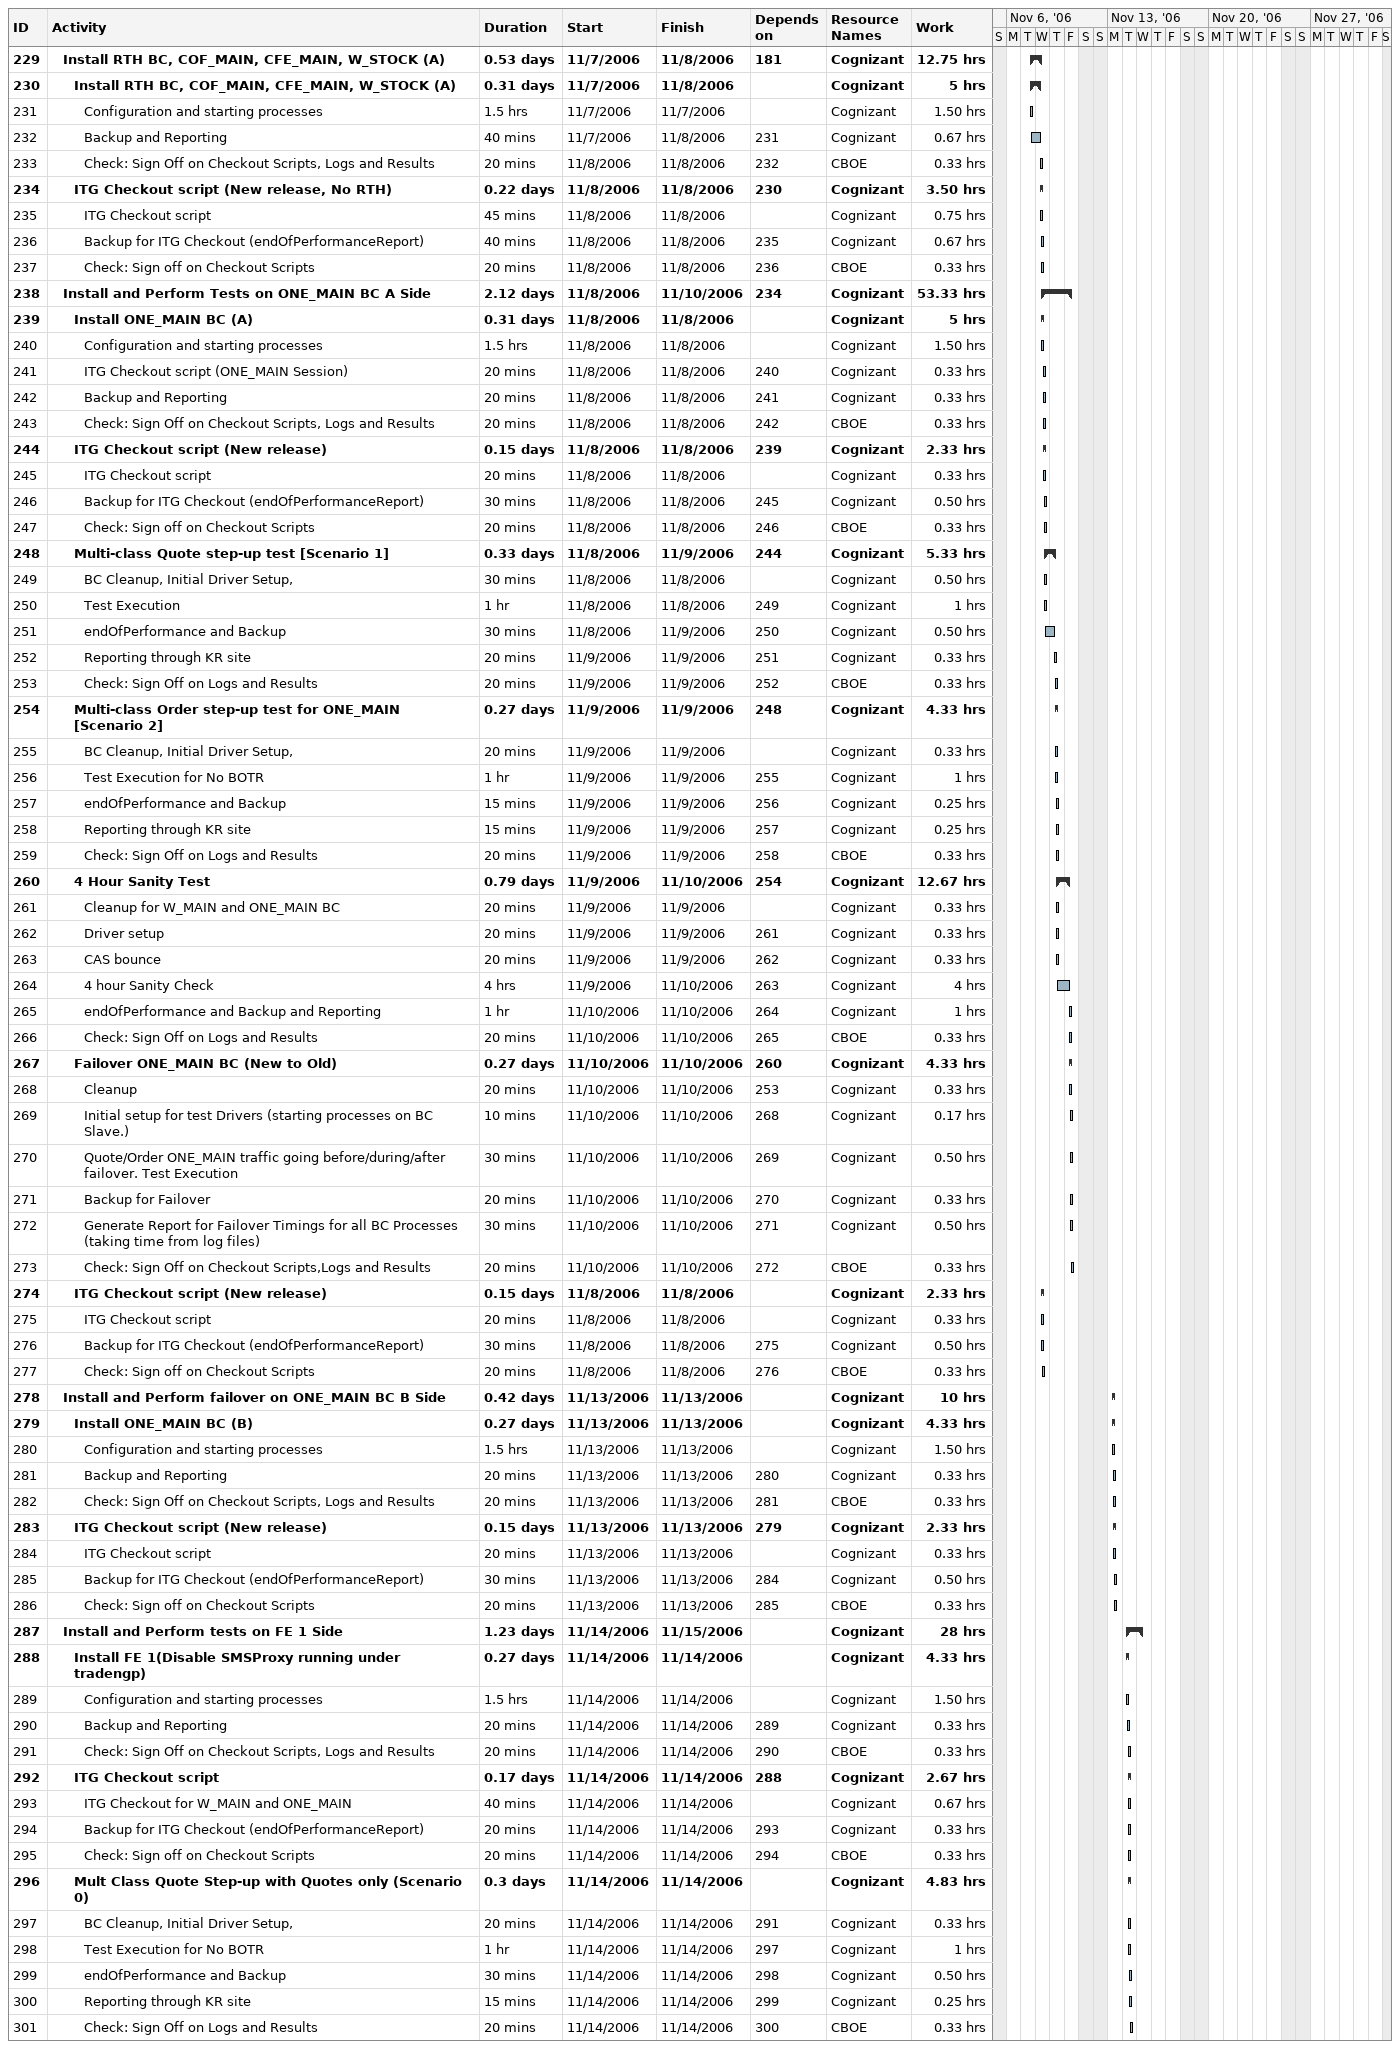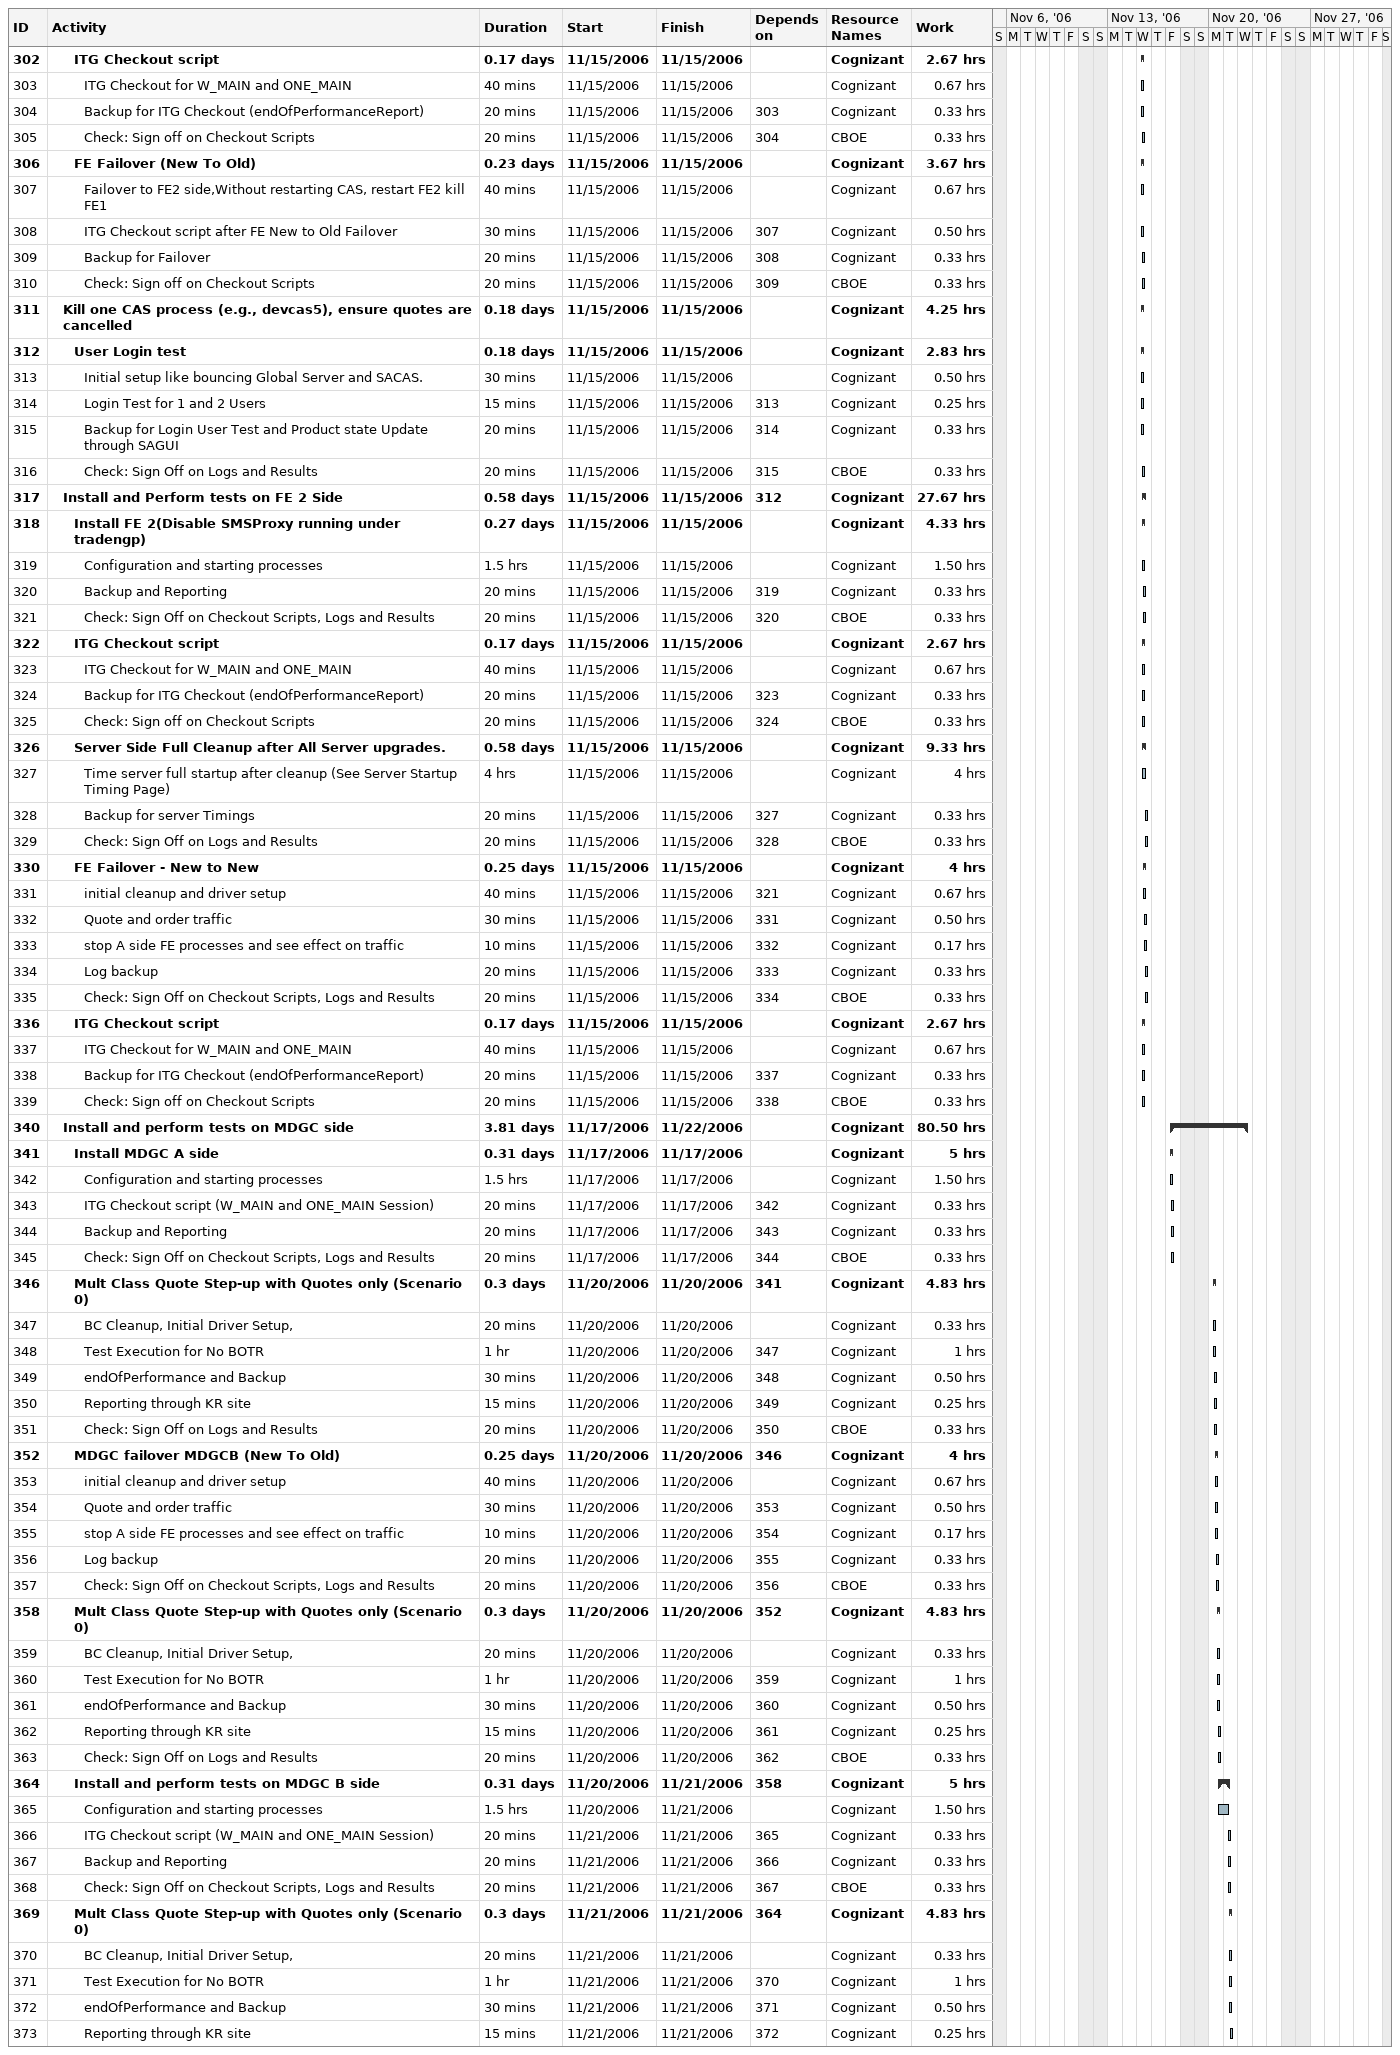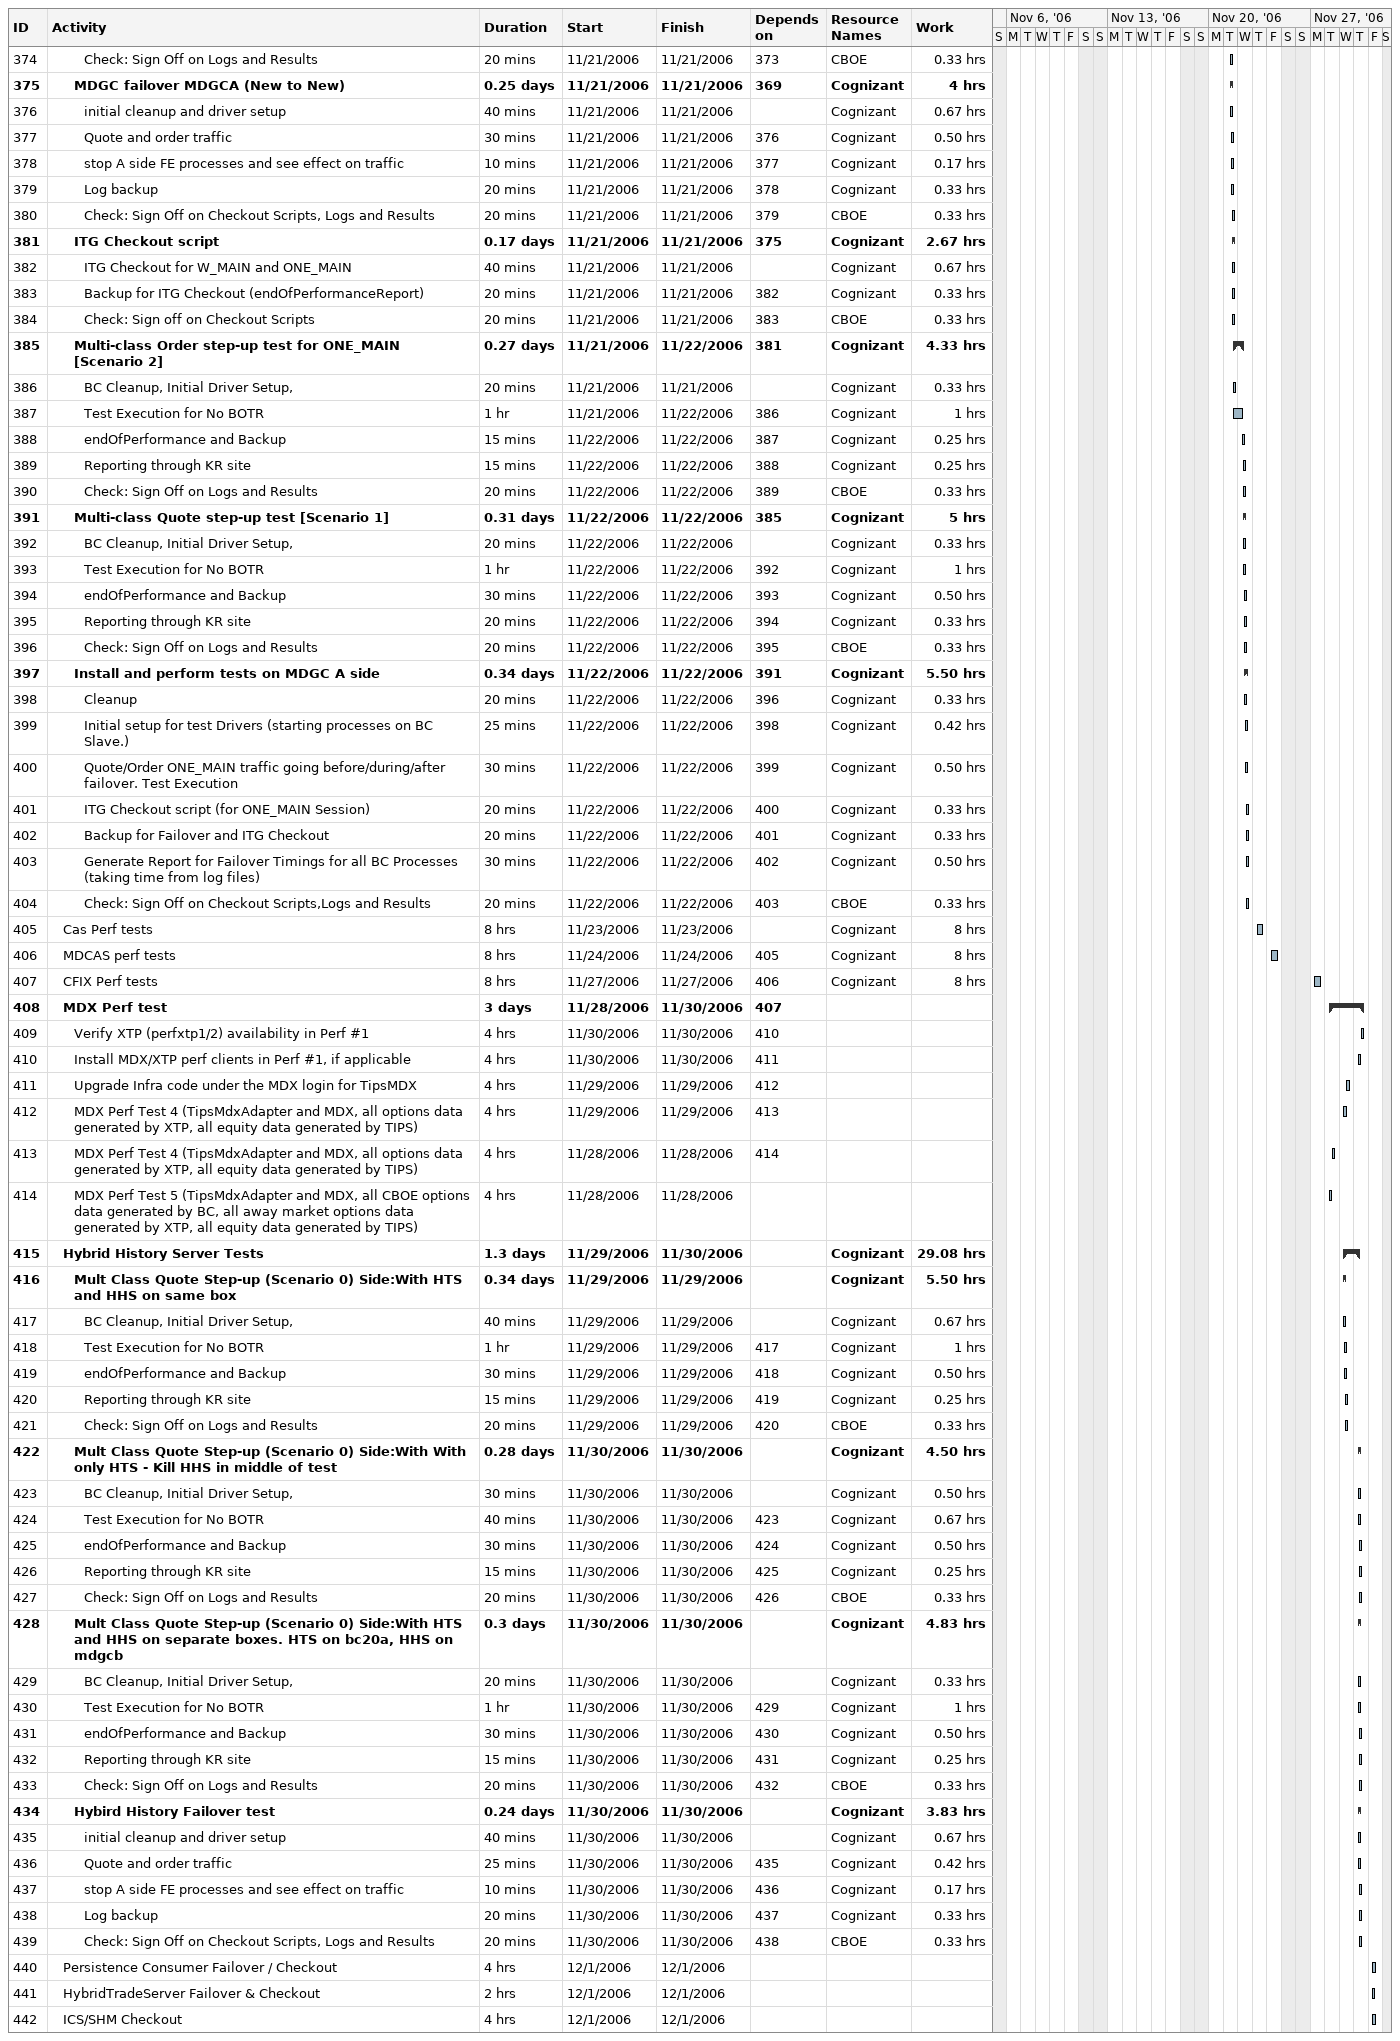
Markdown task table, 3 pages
| ID | Level | Task | Duration | Start | Finish | Predecessors | Resources | Work (h) |
|---|---|---|---|---|---|---|---|---|
| 229 | 2 | **Install RTH BC, COF_MAIN, CFE_MAIN, W_STOCK (A)** | 0.53d | 2006-11-07 | 2006-11-08 | 181 | Cognizant | 12.75 |
| 230 | 3 | **Install RTH BC, COF_MAIN, CFE_MAIN, W_STOCK (A)** | 0.31d | 2006-11-07 | 2006-11-08 |  | Cognizant | 5 |
| 231 | 4 | Configuration and starting processes | 1.5h | 2006-11-07 | 2006-11-07 |  | Cognizant | 1.50 |
| 232 | 4 | Backup and Reporting | 40min | 2006-11-07 | 2006-11-08 | 231 | Cognizant | 0.67 |
| 233 | 4 | Check: Sign Off on Checkout Scripts, Logs and Results | 20min | 2006-11-08 | 2006-11-08 | 232 | CBOE | 0.33 |
| 234 | 3 | **ITG Checkout script (New release, No RTH)** | 0.22d | 2006-11-08 | 2006-11-08 | 230 | Cognizant | 3.50 |
| 235 | 4 | ITG Checkout script | 45min | 2006-11-08 | 2006-11-08 |  | Cognizant | 0.75 |
| 236 | 4 | Backup for ITG Checkout (endOfPerformanceReport) | 40min | 2006-11-08 | 2006-11-08 | 235 | Cognizant | 0.67 |
| 237 | 4 | Check: Sign off on Checkout Scripts | 20min | 2006-11-08 | 2006-11-08 | 236 | CBOE | 0.33 |
| 238 | 2 | **Install and Perform Tests on ONE_MAIN BC A Side** | 2.12d | 2006-11-08 | 2006-11-10 | 234 | Cognizant | 53.33 |
| 239 | 3 | **Install ONE_MAIN BC (A)** | 0.31d | 2006-11-08 | 2006-11-08 |  | Cognizant | 5 |
| 240 | 4 | Configuration and starting processes | 1.5h | 2006-11-08 | 2006-11-08 |  | Cognizant | 1.50 |
| 241 | 4 | ITG Checkout script (ONE_MAIN Session) | 20min | 2006-11-08 | 2006-11-08 | 240 | Cognizant | 0.33 |
| 242 | 4 | Backup and Reporting | 20min | 2006-11-08 | 2006-11-08 | 241 | Cognizant | 0.33 |
| 243 | 4 | Check: Sign Off on Checkout Scripts, Logs and Results | 20min | 2006-11-08 | 2006-11-08 | 242 | CBOE | 0.33 |
| 244 | 3 | **ITG Checkout script (New release)** | 0.15d | 2006-11-08 | 2006-11-08 | 239 | Cognizant | 2.33 |
| 245 | 4 | ITG Checkout script | 20min | 2006-11-08 | 2006-11-08 |  | Cognizant | 0.33 |
| 246 | 4 | Backup for ITG Checkout (endOfPerformanceReport) | 30min | 2006-11-08 | 2006-11-08 | 245 | Cognizant | 0.50 |
| 247 | 4 | Check: Sign off on Checkout Scripts | 20min | 2006-11-08 | 2006-11-08 | 246 | CBOE | 0.33 |
| 248 | 3 | **Multi-class Quote step-up test [Scenario 1]** | 0.33d | 2006-11-08 | 2006-11-09 | 244 | Cognizant | 5.33 |
| 249 | 4 | BC Cleanup, Initial Driver Setup, | 30min | 2006-11-08 | 2006-11-08 |  | Cognizant | 0.50 |
| 250 | 4 | Test Execution | 1h | 2006-11-08 | 2006-11-08 | 249 | Cognizant | 1 |
| 251 | 4 | endOfPerformance and Backup | 30min | 2006-11-08 | 2006-11-09 | 250 | Cognizant | 0.50 |
| 252 | 4 | Reporting through KR site | 20min | 2006-11-09 | 2006-11-09 | 251 | Cognizant | 0.33 |
| 253 | 4 | Check: Sign Off on Logs and Results | 20min | 2006-11-09 | 2006-11-09 | 252 | CBOE | 0.33 |
| 254 | 3 | **Multi-class Order step-up test for ONE_MAIN [Scenario 2]** | 0.27d | 2006-11-09 | 2006-11-09 | 248 | Cognizant | 4.33 |
| 255 | 4 | BC Cleanup, Initial Driver Setup, | 20min | 2006-11-09 | 2006-11-09 |  | Cognizant | 0.33 |
| 256 | 4 | Test Execution for No BOTR | 1h | 2006-11-09 | 2006-11-09 | 255 | Cognizant | 1 |
| 257 | 4 | endOfPerformance and Backup | 15min | 2006-11-09 | 2006-11-09 | 256 | Cognizant | 0.25 |
| 258 | 4 | Reporting through KR site | 15min | 2006-11-09 | 2006-11-09 | 257 | Cognizant | 0.25 |
| 259 | 4 | Check: Sign Off on Logs and Results | 20min | 2006-11-09 | 2006-11-09 | 258 | CBOE | 0.33 |
| 260 | 3 | **4 Hour Sanity Test** | 0.79d | 2006-11-09 | 2006-11-10 | 254 | Cognizant | 12.67 |
| 261 | 4 | Cleanup for W_MAIN and ONE_MAIN BC | 20min | 2006-11-09 | 2006-11-09 |  | Cognizant | 0.33 |
| 262 | 4 | Driver setup | 20min | 2006-11-09 | 2006-11-09 | 261 | Cognizant | 0.33 |
| 263 | 4 | CAS bounce | 20min | 2006-11-09 | 2006-11-09 | 262 | Cognizant | 0.33 |
| 264 | 4 | 4 hour Sanity Check | 4h | 2006-11-09 | 2006-11-10 | 263 | Cognizant | 4 |
| 265 | 4 | endOfPerformance and Backup and Reporting | 1h | 2006-11-10 | 2006-11-10 | 264 | Cognizant | 1 |
| 266 | 4 | Check: Sign Off on Logs and Results | 20min | 2006-11-10 | 2006-11-10 | 265 | CBOE | 0.33 |
| 267 | 3 | **Failover ONE_MAIN BC (New to Old)** | 0.27d | 2006-11-10 | 2006-11-10 | 260 | Cognizant | 4.33 |
| 268 | 4 | Cleanup | 20min | 2006-11-10 | 2006-11-10 | 253 | Cognizant | 0.33 |
| 269 | 4 | Initial setup for test Drivers (starting processes on BC Slave.) | 10min | 2006-11-10 | 2006-11-10 | 268 | Cognizant | 0.17 |
| 270 | 4 | Quote/Order ONE_MAIN traffic going before/during/after failover. Test Execution | 30min | 2006-11-10 | 2006-11-10 | 269 | Cognizant | 0.50 |
| 271 | 4 | Backup for Failover | 20min | 2006-11-10 | 2006-11-10 | 270 | Cognizant | 0.33 |
| 272 | 4 | Generate Report for Failover Timings for all BC Processes (taking time from log files) | 30min | 2006-11-10 | 2006-11-10 | 271 | Cognizant | 0.50 |
| 273 | 4 | Check: Sign Off on Checkout Scripts,Logs and Results | 20min | 2006-11-10 | 2006-11-10 | 272 | CBOE | 0.33 |
| 274 | 3 | **ITG Checkout script (New release)** | 0.15d | 2006-11-08 | 2006-11-08 |  | Cognizant | 2.33 |
| 275 | 4 | ITG Checkout script | 20min | 2006-11-08 | 2006-11-08 |  | Cognizant | 0.33 |
| 276 | 4 | Backup for ITG Checkout (endOfPerformanceReport) | 30min | 2006-11-08 | 2006-11-08 | 275 | Cognizant | 0.50 |
| 277 | 4 | Check: Sign off on Checkout Scripts | 20min | 2006-11-08 | 2006-11-08 | 276 | CBOE | 0.33 |
| 278 | 2 | **Install and Perform failover on ONE_MAIN BC B Side** | 0.42d | 2006-11-13 | 2006-11-13 |  | Cognizant | 10 |
| 279 | 3 | **Install ONE_MAIN BC (B)** | 0.27d | 2006-11-13 | 2006-11-13 |  | Cognizant | 4.33 |
| 280 | 4 | Configuration and starting processes | 1.5h | 2006-11-13 | 2006-11-13 |  | Cognizant | 1.50 |
| 281 | 4 | Backup and Reporting | 20min | 2006-11-13 | 2006-11-13 | 280 | Cognizant | 0.33 |
| 282 | 4 | Check: Sign Off on Checkout Scripts, Logs and Results | 20min | 2006-11-13 | 2006-11-13 | 281 | CBOE | 0.33 |
| 283 | 3 | **ITG Checkout script (New release)** | 0.15d | 2006-11-13 | 2006-11-13 | 279 | Cognizant | 2.33 |
| 284 | 4 | ITG Checkout script | 20min | 2006-11-13 | 2006-11-13 |  | Cognizant | 0.33 |
| 285 | 4 | Backup for ITG Checkout (endOfPerformanceReport) | 30min | 2006-11-13 | 2006-11-13 | 284 | Cognizant | 0.50 |
| 286 | 4 | Check: Sign off on Checkout Scripts | 20min | 2006-11-13 | 2006-11-13 | 285 | CBOE | 0.33 |
| 287 | 2 | **Install and Perform tests on FE 1 Side** | 1.23d | 2006-11-14 | 2006-11-15 |  | Cognizant | 28 |
| 288 | 3 | **Install FE 1(Disable SMSProxy running under tradengp)** | 0.27d | 2006-11-14 | 2006-11-14 |  | Cognizant | 4.33 |
| 289 | 4 | Configuration and starting processes | 1.5h | 2006-11-14 | 2006-11-14 |  | Cognizant | 1.50 |
| 290 | 4 | Backup and Reporting | 20min | 2006-11-14 | 2006-11-14 | 289 | Cognizant | 0.33 |
| 291 | 4 | Check: Sign Off on Checkout Scripts, Logs and Results | 20min | 2006-11-14 | 2006-11-14 | 290 | CBOE | 0.33 |
| 292 | 3 | **ITG Checkout script** | 0.17d | 2006-11-14 | 2006-11-14 | 288 | Cognizant | 2.67 |
| 293 | 4 | ITG Checkout for W_MAIN and ONE_MAIN | 40min | 2006-11-14 | 2006-11-14 |  | Cognizant | 0.67 |
| 294 | 4 | Backup for ITG Checkout (endOfPerformanceReport) | 20min | 2006-11-14 | 2006-11-14 | 293 | Cognizant | 0.33 |
| 295 | 4 | Check: Sign off on Checkout Scripts | 20min | 2006-11-14 | 2006-11-14 | 294 | CBOE | 0.33 |
| 296 | 3 | **Mult Class Quote Step-up with Quotes only (Scenario 0)** | 0.3d | 2006-11-14 | 2006-11-14 |  | Cognizant | 4.83 |
| 297 | 4 | BC Cleanup, Initial Driver Setup, | 20min | 2006-11-14 | 2006-11-14 | 291 | Cognizant | 0.33 |
| 298 | 4 | Test Execution for No BOTR | 1h | 2006-11-14 | 2006-11-14 | 297 | Cognizant | 1 |
| 299 | 4 | endOfPerformance and Backup | 30min | 2006-11-14 | 2006-11-14 | 298 | Cognizant | 0.50 |
| 300 | 4 | Reporting through KR site | 15min | 2006-11-14 | 2006-11-14 | 299 | Cognizant | 0.25 |
| 301 | 4 | Check: Sign Off on Logs and Results | 20min | 2006-11-14 | 2006-11-14 | 300 | CBOE | 0.33 |
| 302 | 3 | **ITG Checkout script** | 0.17d | 2006-11-15 | 2006-11-15 |  | Cognizant | 2.67 |
| 303 | 4 | ITG Checkout for W_MAIN and ONE_MAIN | 40min | 2006-11-15 | 2006-11-15 |  | Cognizant | 0.67 |
| 304 | 4 | Backup for ITG Checkout (endOfPerformanceReport) | 20min | 2006-11-15 | 2006-11-15 | 303 | Cognizant | 0.33 |
| 305 | 4 | Check: Sign off on Checkout Scripts | 20min | 2006-11-15 | 2006-11-15 | 304 | CBOE | 0.33 |
| 306 | 3 | **FE Failover (New To Old)** | 0.23d | 2006-11-15 | 2006-11-15 |  | Cognizant | 3.67 |
| 307 | 4 | Failover to FE2 side,Without restarting CAS, restart FE2 kill FE1 | 40min | 2006-11-15 | 2006-11-15 |  | Cognizant | 0.67 |
| 308 | 4 | ITG Checkout script after FE New to Old Failover | 30min | 2006-11-15 | 2006-11-15 | 307 | Cognizant | 0.50 |
| 309 | 4 | Backup for Failover | 20min | 2006-11-15 | 2006-11-15 | 308 | Cognizant | 0.33 |
| 310 | 4 | Check: Sign off on Checkout Scripts | 20min | 2006-11-15 | 2006-11-15 | 309 | CBOE | 0.33 |
| 311 | 2 | **Kill one CAS process (e.g., devcas5), ensure quotes are cancelled** | 0.18d | 2006-11-15 | 2006-11-15 |  | Cognizant | 4.25 |
| 312 | 3 | **User Login test** | 0.18d | 2006-11-15 | 2006-11-15 |  | Cognizant | 2.83 |
| 313 | 4 | Initial setup like bouncing Global Server and SACAS. | 30min | 2006-11-15 | 2006-11-15 |  | Cognizant | 0.50 |
| 314 | 4 | Login Test for 1 and 2 Users | 15min | 2006-11-15 | 2006-11-15 | 313 | Cognizant | 0.25 |
| 315 | 4 | Backup for Login User Test and Product state Update through SAGUI | 20min | 2006-11-15 | 2006-11-15 | 314 | Cognizant | 0.33 |
| 316 | 4 | Check: Sign Off on Logs and Results | 20min | 2006-11-15 | 2006-11-15 | 315 | CBOE | 0.33 |
| 317 | 2 | **Install and Perform tests on FE 2 Side** | 0.58d | 2006-11-15 | 2006-11-15 | 312 | Cognizant | 27.67 |
| 318 | 3 | **Install FE 2(Disable SMSProxy running under tradengp)** | 0.27d | 2006-11-15 | 2006-11-15 |  | Cognizant | 4.33 |
| 319 | 4 | Configuration and starting processes | 1.5h | 2006-11-15 | 2006-11-15 |  | Cognizant | 1.50 |
| 320 | 4 | Backup and Reporting | 20min | 2006-11-15 | 2006-11-15 | 319 | Cognizant | 0.33 |
| 321 | 4 | Check: Sign Off on Checkout Scripts, Logs and Results | 20min | 2006-11-15 | 2006-11-15 | 320 | CBOE | 0.33 |
| 322 | 3 | **ITG Checkout script** | 0.17d | 2006-11-15 | 2006-11-15 |  | Cognizant | 2.67 |
| 323 | 4 | ITG Checkout for W_MAIN and ONE_MAIN | 40min | 2006-11-15 | 2006-11-15 |  | Cognizant | 0.67 |
| 324 | 4 | Backup for ITG Checkout (endOfPerformanceReport) | 20min | 2006-11-15 | 2006-11-15 | 323 | Cognizant | 0.33 |
| 325 | 4 | Check: Sign off on Checkout Scripts | 20min | 2006-11-15 | 2006-11-15 | 324 | CBOE | 0.33 |
| 326 | 3 | **Server Side Full Cleanup after All Server upgrades.** | 0.58d | 2006-11-15 | 2006-11-15 |  | Cognizant | 9.33 |
| 327 | 4 | Time server full startup after cleanup (See Server Startup Timing Page) | 4h | 2006-11-15 | 2006-11-15 |  | Cognizant | 4 |
| 328 | 4 | Backup for server Timings | 20min | 2006-11-15 | 2006-11-15 | 327 | Cognizant | 0.33 |
| 329 | 4 | Check: Sign Off on Logs and Results | 20min | 2006-11-15 | 2006-11-15 | 328 | CBOE | 0.33 |
| 330 | 3 | **FE Failover - New to New** | 0.25d | 2006-11-15 | 2006-11-15 |  | Cognizant | 4 |
| 331 | 4 | initial cleanup and driver setup | 40min | 2006-11-15 | 2006-11-15 | 321 | Cognizant | 0.67 |
| 332 | 4 | Quote and order traffic | 30min | 2006-11-15 | 2006-11-15 | 331 | Cognizant | 0.50 |
| 333 | 4 | stop A side FE processes and see effect on traffic | 10min | 2006-11-15 | 2006-11-15 | 332 | Cognizant | 0.17 |
| 334 | 4 | Log backup | 20min | 2006-11-15 | 2006-11-15 | 333 | Cognizant | 0.33 |
| 335 | 4 | Check: Sign Off on Checkout Scripts, Logs and Results | 20min | 2006-11-15 | 2006-11-15 | 334 | CBOE | 0.33 |
| 336 | 3 | **ITG Checkout script** | 0.17d | 2006-11-15 | 2006-11-15 |  | Cognizant | 2.67 |
| 337 | 4 | ITG Checkout for W_MAIN and ONE_MAIN | 40min | 2006-11-15 | 2006-11-15 |  | Cognizant | 0.67 |
| 338 | 4 | Backup for ITG Checkout (endOfPerformanceReport) | 20min | 2006-11-15 | 2006-11-15 | 337 | Cognizant | 0.33 |
| 339 | 4 | Check: Sign off on Checkout Scripts | 20min | 2006-11-15 | 2006-11-15 | 338 | CBOE | 0.33 |
| 340 | 2 | **Install and perform tests on MDGC side** | 3.81d | 2006-11-17 | 2006-11-22 |  | Cognizant | 80.50 |
| 341 | 3 | **Install MDGC A side** | 0.31d | 2006-11-17 | 2006-11-17 |  | Cognizant | 5 |
| 342 | 4 | Configuration and starting processes | 1.5h | 2006-11-17 | 2006-11-17 |  | Cognizant | 1.50 |
| 343 | 4 | ITG Checkout script (W_MAIN and ONE_MAIN Session) | 20min | 2006-11-17 | 2006-11-17 | 342 | Cognizant | 0.33 |
| 344 | 4 | Backup and Reporting | 20min | 2006-11-17 | 2006-11-17 | 343 | Cognizant | 0.33 |
| 345 | 4 | Check: Sign Off on Checkout Scripts, Logs and Results | 20min | 2006-11-17 | 2006-11-17 | 344 | CBOE | 0.33 |
| 346 | 3 | **Mult Class Quote Step-up with Quotes only (Scenario 0)** | 0.3d | 2006-11-20 | 2006-11-20 | 341 | Cognizant | 4.83 |
| 347 | 4 | BC Cleanup, Initial Driver Setup, | 20min | 2006-11-20 | 2006-11-20 |  | Cognizant | 0.33 |
| 348 | 4 | Test Execution for No BOTR | 1h | 2006-11-20 | 2006-11-20 | 347 | Cognizant | 1 |
| 349 | 4 | endOfPerformance and Backup | 30min | 2006-11-20 | 2006-11-20 | 348 | Cognizant | 0.50 |
| 350 | 4 | Reporting through KR site | 15min | 2006-11-20 | 2006-11-20 | 349 | Cognizant | 0.25 |
| 351 | 4 | Check: Sign Off on Logs and Results | 20min | 2006-11-20 | 2006-11-20 | 350 | CBOE | 0.33 |
| 352 | 3 | **MDGC failover MDGCB (New To Old)** | 0.25d | 2006-11-20 | 2006-11-20 | 346 | Cognizant | 4 |
| 353 | 4 | initial cleanup and driver setup | 40min | 2006-11-20 | 2006-11-20 |  | Cognizant | 0.67 |
| 354 | 4 | Quote and order traffic | 30min | 2006-11-20 | 2006-11-20 | 353 | Cognizant | 0.50 |
| 355 | 4 | stop A side FE processes and see effect on traffic | 10min | 2006-11-20 | 2006-11-20 | 354 | Cognizant | 0.17 |
| 356 | 4 | Log backup | 20min | 2006-11-20 | 2006-11-20 | 355 | Cognizant | 0.33 |
| 357 | 4 | Check: Sign Off on Checkout Scripts, Logs and Results | 20min | 2006-11-20 | 2006-11-20 | 356 | CBOE | 0.33 |
| 358 | 3 | **Mult Class Quote Step-up with Quotes only (Scenario 0)** | 0.3d | 2006-11-20 | 2006-11-20 | 352 | Cognizant | 4.83 |
| 359 | 4 | BC Cleanup, Initial Driver Setup, | 20min | 2006-11-20 | 2006-11-20 |  | Cognizant | 0.33 |
| 360 | 4 | Test Execution for No BOTR | 1h | 2006-11-20 | 2006-11-20 | 359 | Cognizant | 1 |
| 361 | 4 | endOfPerformance and Backup | 30min | 2006-11-20 | 2006-11-20 | 360 | Cognizant | 0.50 |
| 362 | 4 | Reporting through KR site | 15min | 2006-11-20 | 2006-11-20 | 361 | Cognizant | 0.25 |
| 363 | 4 | Check: Sign Off on Logs and Results | 20min | 2006-11-20 | 2006-11-20 | 362 | CBOE | 0.33 |
| 364 | 3 | **Install and perform tests on MDGC B side** | 0.31d | 2006-11-20 | 2006-11-21 | 358 | Cognizant | 5 |
| 365 | 4 | Configuration and starting processes | 1.5h | 2006-11-20 | 2006-11-21 |  | Cognizant | 1.50 |
| 366 | 4 | ITG Checkout script (W_MAIN and ONE_MAIN Session) | 20min | 2006-11-21 | 2006-11-21 | 365 | Cognizant | 0.33 |
| 367 | 4 | Backup and Reporting | 20min | 2006-11-21 | 2006-11-21 | 366 | Cognizant | 0.33 |
| 368 | 4 | Check: Sign Off on Checkout Scripts, Logs and Results | 20min | 2006-11-21 | 2006-11-21 | 367 | CBOE | 0.33 |
| 369 | 3 | **Mult Class Quote Step-up with Quotes only (Scenario 0)** | 0.3d | 2006-11-21 | 2006-11-21 | 364 | Cognizant | 4.83 |
| 370 | 4 | BC Cleanup, Initial Driver Setup, | 20min | 2006-11-21 | 2006-11-21 |  | Cognizant | 0.33 |
| 371 | 4 | Test Execution for No BOTR | 1h | 2006-11-21 | 2006-11-21 | 370 | Cognizant | 1 |
| 372 | 4 | endOfPerformance and Backup | 30min | 2006-11-21 | 2006-11-21 | 371 | Cognizant | 0.50 |
| 373 | 4 | Reporting through KR site | 15min | 2006-11-21 | 2006-11-21 | 372 | Cognizant | 0.25 |
| 374 | 4 | Check: Sign Off on Logs and Results | 20min | 2006-11-21 | 2006-11-21 | 373 | CBOE | 0.33 |
| 375 | 3 | **MDGC failover MDGCA (New to New)** | 0.25d | 2006-11-21 | 2006-11-21 | 369 | Cognizant | 4 |
| 376 | 4 | initial cleanup and driver setup | 40min | 2006-11-21 | 2006-11-21 |  | Cognizant | 0.67 |
| 377 | 4 | Quote and order traffic | 30min | 2006-11-21 | 2006-11-21 | 376 | Cognizant | 0.50 |
| 378 | 4 | stop A side FE processes and see effect on traffic | 10min | 2006-11-21 | 2006-11-21 | 377 | Cognizant | 0.17 |
| 379 | 4 | Log backup | 20min | 2006-11-21 | 2006-11-21 | 378 | Cognizant | 0.33 |
| 380 | 4 | Check: Sign Off on Checkout Scripts, Logs and Results | 20min | 2006-11-21 | 2006-11-21 | 379 | CBOE | 0.33 |
| 381 | 3 | **ITG Checkout script** | 0.17d | 2006-11-21 | 2006-11-21 | 375 | Cognizant | 2.67 |
| 382 | 4 | ITG Checkout for W_MAIN and ONE_MAIN | 40min | 2006-11-21 | 2006-11-21 |  | Cognizant | 0.67 |
| 383 | 4 | Backup for ITG Checkout (endOfPerformanceReport) | 20min | 2006-11-21 | 2006-11-21 | 382 | Cognizant | 0.33 |
| 384 | 4 | Check: Sign off on Checkout Scripts | 20min | 2006-11-21 | 2006-11-21 | 383 | CBOE | 0.33 |
| 385 | 3 | **Multi-class Order step-up test for ONE_MAIN [Scenario 2]** | 0.27d | 2006-11-21 | 2006-11-22 | 381 | Cognizant | 4.33 |
| 386 | 4 | BC Cleanup, Initial Driver Setup, | 20min | 2006-11-21 | 2006-11-21 |  | Cognizant | 0.33 |
| 387 | 4 | Test Execution for No BOTR | 1h | 2006-11-21 | 2006-11-22 | 386 | Cognizant | 1 |
| 388 | 4 | endOfPerformance and Backup | 15min | 2006-11-22 | 2006-11-22 | 387 | Cognizant | 0.25 |
| 389 | 4 | Reporting through KR site | 15min | 2006-11-22 | 2006-11-22 | 388 | Cognizant | 0.25 |
| 390 | 4 | Check: Sign Off on Logs and Results | 20min | 2006-11-22 | 2006-11-22 | 389 | CBOE | 0.33 |
| 391 | 3 | **Multi-class Quote step-up test [Scenario 1]** | 0.31d | 2006-11-22 | 2006-11-22 | 385 | Cognizant | 5 |
| 392 | 4 | BC Cleanup, Initial Driver Setup, | 20min | 2006-11-22 | 2006-11-22 |  | Cognizant | 0.33 |
| 393 | 4 | Test Execution for No BOTR | 1h | 2006-11-22 | 2006-11-22 | 392 | Cognizant | 1 |
| 394 | 4 | endOfPerformance and Backup | 30min | 2006-11-22 | 2006-11-22 | 393 | Cognizant | 0.50 |
| 395 | 4 | Reporting through KR site | 20min | 2006-11-22 | 2006-11-22 | 394 | Cognizant | 0.33 |
| 396 | 4 | Check: Sign Off on Logs and Results | 20min | 2006-11-22 | 2006-11-22 | 395 | CBOE | 0.33 |
| 397 | 3 | **Install and perform tests on MDGC A side** | 0.34d | 2006-11-22 | 2006-11-22 | 391 | Cognizant | 5.50 |
| 398 | 4 | Cleanup | 20min | 2006-11-22 | 2006-11-22 | 396 | Cognizant | 0.33 |
| 399 | 4 | Initial setup for test Drivers (starting processes on BC Slave.) | 25min | 2006-11-22 | 2006-11-22 | 398 | Cognizant | 0.42 |
| 400 | 4 | Quote/Order ONE_MAIN traffic going before/during/after failover. Test Execution | 30min | 2006-11-22 | 2006-11-22 | 399 | Cognizant | 0.50 |
| 401 | 4 | ITG Checkout script (for ONE_MAIN Session) | 20min | 2006-11-22 | 2006-11-22 | 400 | Cognizant | 0.33 |
| 402 | 4 | Backup for Failover and ITG Checkout | 20min | 2006-11-22 | 2006-11-22 | 401 | Cognizant | 0.33 |
| 403 | 4 | Generate Report for Failover Timings for all BC Processes (taking time from log files) | 30min | 2006-11-22 | 2006-11-22 | 402 | Cognizant | 0.50 |
| 404 | 4 | Check: Sign Off on Checkout Scripts,Logs and Results | 20min | 2006-11-22 | 2006-11-22 | 403 | CBOE | 0.33 |
| 405 | 2 | Cas Perf tests | 8h | 2006-11-23 | 2006-11-23 |  | Cognizant | 8 |
| 406 | 2 | MDCAS perf tests | 8h | 2006-11-24 | 2006-11-24 | 405 | Cognizant | 8 |
| 407 | 2 | CFIX Perf tests | 8h | 2006-11-27 | 2006-11-27 | 406 | Cognizant | 8 |
| 408 | 2 | **MDX Perf test** | 3d | 2006-11-28 | 2006-11-30 | 407 |  |  |
| 409 | 3 | Verify XTP (perfxtp1/2) availability in Perf #1 | 4h | 2006-11-30 | 2006-11-30 | 410 |  |  |
| 410 | 3 | Install MDX/XTP perf clients in Perf #1, if applicable | 4h | 2006-11-30 | 2006-11-30 | 411 |  |  |
| 411 | 3 | Upgrade Infra code under the MDX login for TipsMDX | 4h | 2006-11-29 | 2006-11-29 | 412 |  |  |
| 412 | 3 | MDX Perf Test 4 (TipsMdxAdapter and MDX, all options data generated by XTP, all equity data generated by TIPS) | 4h | 2006-11-29 | 2006-11-29 | 413 |  |  |
| 413 | 3 | MDX Perf Test 4 (TipsMdxAdapter and MDX, all options data generated by XTP, all equity data generated by TIPS) | 4h | 2006-11-28 | 2006-11-28 | 414 |  |  |
| 414 | 3 | MDX Perf Test 5 (TipsMdxAdapter and MDX, all CBOE options data generated by BC, all away market options data generated by XTP, all equity data generated by TIPS) | 4h | 2006-11-28 | 2006-11-28 |  |  |  |
| 415 | 2 | **Hybrid History Server Tests** | 1.3d | 2006-11-29 | 2006-11-30 |  | Cognizant | 29.08 |
| 416 | 3 | **Mult Class Quote Step-up (Scenario 0) Side:With HTS and HHS on same box** | 0.34d | 2006-11-29 | 2006-11-29 |  | Cognizant | 5.50 |
| 417 | 4 | BC Cleanup, Initial Driver Setup, | 40min | 2006-11-29 | 2006-11-29 |  | Cognizant | 0.67 |
| 418 | 4 | Test Execution for No BOTR | 1h | 2006-11-29 | 2006-11-29 | 417 | Cognizant | 1 |
| 419 | 4 | endOfPerformance and Backup | 30min | 2006-11-29 | 2006-11-29 | 418 | Cognizant | 0.50 |
| 420 | 4 | Reporting through KR site | 15min | 2006-11-29 | 2006-11-29 | 419 | Cognizant | 0.25 |
| 421 | 4 | Check: Sign Off on Logs and Results | 20min | 2006-11-29 | 2006-11-29 | 420 | CBOE | 0.33 |
| 422 | 3 | **Mult Class Quote Step-up (Scenario 0) Side:With With only HTS - Kill HHS in middle of test** | 0.28d | 2006-11-30 | 2006-11-30 |  | Cognizant | 4.50 |
| 423 | 4 | BC Cleanup, Initial Driver Setup, | 30min | 2006-11-30 | 2006-11-30 |  | Cognizant | 0.50 |
| 424 | 4 | Test Execution for No BOTR | 40min | 2006-11-30 | 2006-11-30 | 423 | Cognizant | 0.67 |
| 425 | 4 | endOfPerformance and Backup | 30min | 2006-11-30 | 2006-11-30 | 424 | Cognizant | 0.50 |
| 426 | 4 | Reporting through KR site | 15min | 2006-11-30 | 2006-11-30 | 425 | Cognizant | 0.25 |
| 427 | 4 | Check: Sign Off on Logs and Results | 20min | 2006-11-30 | 2006-11-30 | 426 | CBOE | 0.33 |
| 428 | 3 | **Mult Class Quote Step-up (Scenario 0) Side:With HTS and HHS on separate boxes. HTS on bc20a, HHS on mdgcb** | 0.3d | 2006-11-30 | 2006-11-30 |  | Cognizant | 4.83 |
| 429 | 4 | BC Cleanup, Initial Driver Setup, | 20min | 2006-11-30 | 2006-11-30 |  | Cognizant | 0.33 |
| 430 | 4 | Test Execution for No BOTR | 1h | 2006-11-30 | 2006-11-30 | 429 | Cognizant | 1 |
| 431 | 4 | endOfPerformance and Backup | 30min | 2006-11-30 | 2006-11-30 | 430 | Cognizant | 0.50 |
| 432 | 4 | Reporting through KR site | 15min | 2006-11-30 | 2006-11-30 | 431 | Cognizant | 0.25 |
| 433 | 4 | Check: Sign Off on Logs and Results | 20min | 2006-11-30 | 2006-11-30 | 432 | CBOE | 0.33 |
| 434 | 3 | **Hybird History Failover test** | 0.24d | 2006-11-30 | 2006-11-30 |  | Cognizant | 3.83 |
| 435 | 4 | initial cleanup and driver setup | 40min | 2006-11-30 | 2006-11-30 |  | Cognizant | 0.67 |
| 436 | 4 | Quote and order traffic | 25min | 2006-11-30 | 2006-11-30 | 435 | Cognizant | 0.42 |
| 437 | 4 | stop A side FE processes and see effect on traffic | 10min | 2006-11-30 | 2006-11-30 | 436 | Cognizant | 0.17 |
| 438 | 4 | Log backup | 20min | 2006-11-30 | 2006-11-30 | 437 | Cognizant | 0.33 |
| 439 | 4 | Check: Sign Off on Checkout Scripts, Logs and Results | 20min | 2006-11-30 | 2006-11-30 | 438 | CBOE | 0.33 |
| 440 | 2 | Persistence Consumer Failover / Checkout | 4h | 2006-12-01 | 2006-12-01 |  |  |  |
| 441 | 2 | HybridTradeServer Failover & Checkout | 2h | 2006-12-01 | 2006-12-01 |  |  |  |
| 442 | 2 | ICS/SHM Checkout | 4h | 2006-12-01 | 2006-12-01 |  |  |  |
